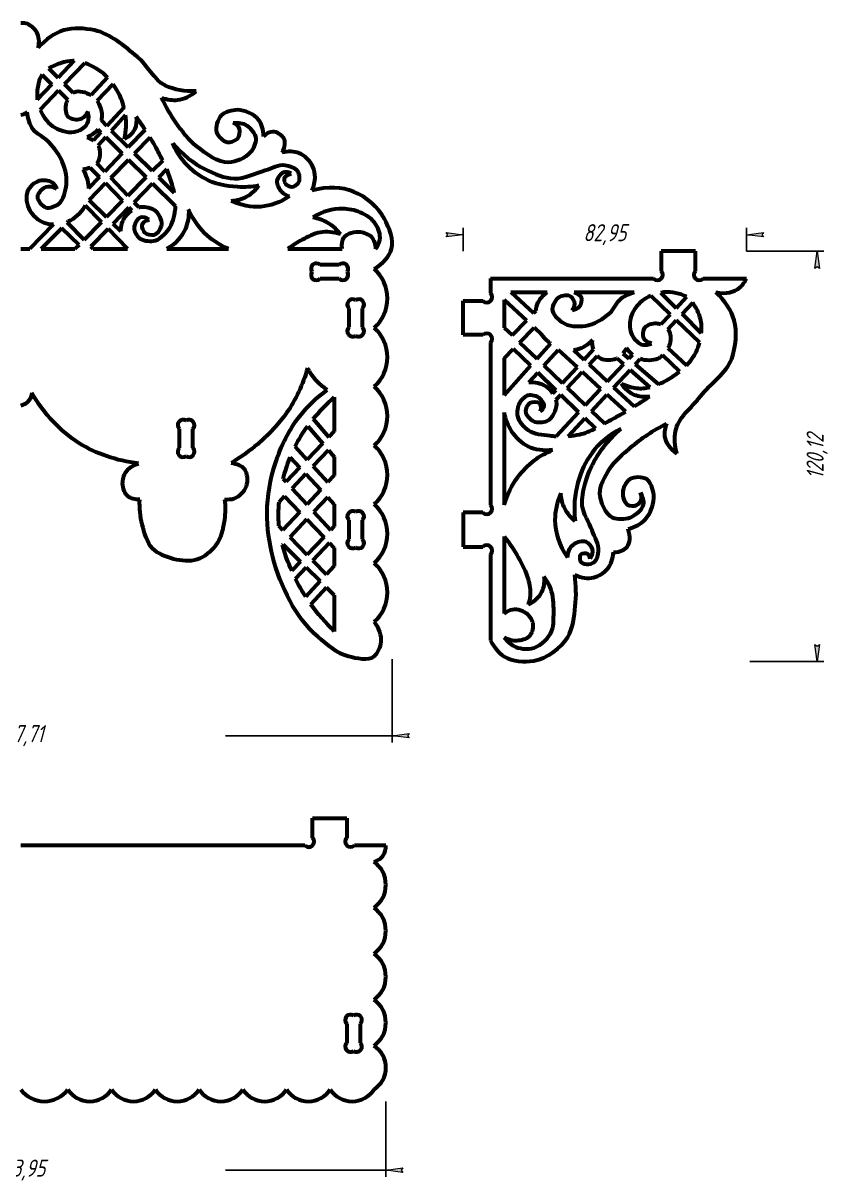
# Model space of a CAD drawing. Header units: millimetres. Extents: x -555 to -87, y -242 to 332.
# Drawn here: x -322.2 to -87.5, y -242.4 to 95.5 of the extents above; entities that cross this region are included whole.
import ezdxf

# ---------------------------------------------------------------- set-up
doc = ezdxf.new("R2010")
doc.units = ezdxf.units.MM
doc.linetypes.add('K5LT32768', pattern=[0])
doc.linetypes.add('K5LT_THIN', pattern=[0])
doc.styles.add('KDIMTEXTSTYLE', font='GOST_AU.SHX', dxfattribs={"width": 0.96, "oblique": 15, "height": 5})
doc.dimstyles.new('KDIMSTYLE (1.00)', dxfattribs={"dimtxt": 5, "dimasz": 1, "dimexe": 2, "dimexo": 0, "dimgap": 1, "dimtad": 1, "dimtxsty": 'KDIMTEXTSTYLE', "dimsah": 1, "dimcen": 0, "dimdle": 1, "dimadec": 0, "dimazin": 0, "dimtfac": 0.667, "dimtmove": 0, "dimatfit": 3, "dimfxl": 1, "dimtvp": 1, "dimtolj": 1, "dimtzin": 0, "dimarcsym": 0})

# ---------------------------------------------------------------- blocks, each defined once
blk = doc.blocks.new('KDIMARROW_01')
blk.add_hatch(color=0).paths.add_polyline_path([(0, 0), (-5, 0.66), (-4.5, 0), (-5, -0.66)])
at = {"color": 0, "linetype": 'K5LT_THIN', "lineweight": 18}
for p, q in [((-4.5, 0), (-5, 0.66)), ((-5, 0.66), (0, 0)), ((0, 0), (-5, -0.66)), ((-5, -0.66), (-4.5, 0)), ((0, 0), (-1, 0))]:
    blk.add_line(p, q, dxfattribs=at)

msp = doc.modelspace()

# ---------------------------------------------------------------- linework, layer by layer
at = {"color": 30, "linetype": 'K5LT32768', "lineweight": 60, "true_color": 0xff8000}
for p, q in [((-311.882, 79.422), (-314.619, 82.131)), ((-307.189, 84.377), (-311.882, 79.422)), ((-304.068, 83.747), (-309.999, 77.559)), ((-313.683, 77.521), (-316.555, 80.349)), ((-297.381, 79.56), (-302.221, 74.351)), ((-313.683, 77.521), (-317.991, 72.972)), ((-311.807, 75.673), (-317.171, 70.077)), ((-309.07, 72.978), (-311.807, 75.673)), ((-307.451, 75.038), (-309.999, 77.559)), ((-295.762, 77.617), (-300.451, 72.659)), ((-292.583, 70.765), (-297.607, 65.295)), ((-292.141, 68.474), (-296.225, 63.928)), ((-299.346, 63.401), (-300.26, 64.301)), ((-297.607, 65.295), (-299.211, 66.883)), ((-286.364, 64.2), (-291.325, 59.079)), ((-299.346, 63.401), (-301.498, 61.059)), ((-297.941, 62.018), (-300.148, 59.562)), ((-293.099, 57.249), (-297.941, 62.018)), ((-291.325, 59.079), (-296.225, 63.928)), ((-284.935, 61.94), (-289.498, 57.271)), ((-298.243, 51.939), (-300.584, 54.376)), ((-293.099, 57.249), (-298.243, 51.939)), ((-291.275, 55.453), (-296.491, 50.115)), ((-286.096, 50.353), (-291.275, 55.453)), ((-284.319, 52.146), (-289.498, 57.271)), ((-281.228, 55.263), (-284.319, 52.146)), ((-299.79, 50.343), (-302.484, 53.111)), ((-280.033, 52.699), (-282.425, 50.271)), ((-299.79, 50.343), (-302.975, 47.055)), ((-298.033, 48.537), (-302.824, 43.635)), ((-293.012, 43.377), (-298.033, 48.537)), ((-291.492, 44.91), (-296.491, 50.115)), ((-286.096, 50.353), (-291.492, 44.91)), ((-284.192, 48.478), (-289.624, 42.966)), ((-277.481, 41.869), (-284.192, 48.478)), ((-277.889, 45.783), (-282.425, 50.271)), ((-299.178, 37.158), (-303.985, 42.078)), ((-297.729, 38.62), (-302.824, 43.635)), ((-293.012, 43.377), (-297.729, 38.62)), ((-291.127, 41.44), (-295.788, 36.71)), ((-290.288, 40.577), (-291.127, 41.44)), ((-288.233, 41.517), (-289.624, 42.966)), ((-308.978, 37.339), (-309.274, 37.036)), ((-313.235, 36.465), (-320.154, 29.324)), ((-310.825, 35.449), (-316.811, 29.324)), ((-305.77, 30.509), (-310.825, 35.449)), ((-304.288, 32.004), (-309.274, 37.036)), ((-299.178, 37.158), (-304.288, 32.004)), ((-297.27, 35.206), (-302.351, 30.049)), ((-291.524, 29.324), (-297.27, 35.206)), ((-293.524, 34.482), (-295.788, 36.71)), ((-305.77, 30.509), (-306.945, 29.324)), ((-322.84, 29.324), (-320.154, 29.324)), ((-316.811, 29.324), (-306.945, 29.324)), ((-301.632, 29.324), (-302.351, 30.049)), ((-301.632, 29.324), (-291.524, 29.324)), ((-279.996, 29.324), (-261.947, 29.324)), ((-244.545, 29.324), (-228.675, 29.324)), ((-125.16, 28.619), (-135.16, 28.619)), ((-135.16, 28.619), (-135.16, 22.864)), ((-125.16, 22.864), (-125.16, 28.619)), ((-229.582, 24.619), (-235.091, 24.619)), ((-235.091, 20.619), (-229.582, 20.619)), ((-185.176, 20.619), (-137.405, 20.619)), ((-185.176, 20.619), (-185.176, 16.364)), ((-122.915, 20.619), (-110.224, 20.619)), ((-193.176, 4.119), (-193.176, 14.119)), ((-193.176, 14.119), (-187.421, 14.119)), ((-181.176, 14.388), (-181.176, 6.249)), ((-181.176, 14.388), (-174.678, 8.408)), ((-179.273, 16.619), (-168.639, 16.619)), ((-179.273, 16.619), (-172.648, 10.5)), ((-160.691, 16.619), (-143.148, 16.619)), ((-138.236, 15.619), (-132.518, 10.147)), ((-135.288, 16.502), (-130.786, 11.993)), ((-130.786, 11.993), (-127.731, 15.247)), ((-129.071, 10.275), (-125.962, 13.606)), ((-226.699, 11.874), (-226.699, 6.364)), ((-222.699, 6.364), (-222.699, 11.874)), ((-172.648, 10.5), (-171.963, 11.206)), ((-135.242, 7.245), (-132.518, 10.147)), ((-129.071, 10.275), (-123.436, 4.631)), ((-178.888, 4.068), (-174.678, 8.408)), ((-133.194, 5.857), (-130.76, 8.465)), ((-130.76, 8.465), (-123.939, 1.938)), ((-187.421, 4.119), (-193.176, 4.119)), ((-181.176, 6.249), (-178.888, 4.068)), ((-176.674, 1.957), (-172.412, 6.323)), ((-172.412, 6.323), (-170.209, 4.295)), ((-185.176, 1.874), (-185.176, -45.659)), ((-181.176, -2.655), (-178.511, 0.076)), ((-178.511, 0.076), (-173.442, -4.834)), ((-176.674, 1.957), (-171.65, -2.832)), ((-171.65, -2.832), (-167.63, 1.662)), ((-133.191, 0.236), (-127.815, -4.765)), ((-181.176, -2.655), (-181.176, -13.479)), ((-169.55, -4.834), (-165.337, -0.188)), ((-165.337, -0.188), (-159.831, -5.256)), ((-160.922, -0.329), (-157.878, -3.14)), ((-157.878, -3.14), (-155.046, -0.071)), ((-156.331, -4.569), (-153.897, -1.984)), ((-148.132, -2.723), (-146.194, -4.424)), ((-146.389, -1.31), (-144.66, -2.79)), ((-144.66, -2.79), (-143.592, -1.651)), ((-142.773, -4.407), (-141.372, -2.905)), ((-134.772, -1.836), (-129.778, -6.546)), ((-181.176, -13.479), (-173.442, -4.834)), ((-169.55, -4.834), (-164.172, -9.961)), ((-164.172, -9.961), (-159.831, -5.256)), ((-162.717, -11.348), (-158.303, -6.662)), ((-158.303, -6.662), (-152.933, -11.604)), ((-156.331, -4.569), (-150.974, -9.517)), ((-150.974, -9.517), (-146.194, -4.424)), ((-149.131, -11.22), (-144.323, -6.068)), ((-144.323, -6.068), (-138.542, -11.144)), ((-142.773, -4.407), (-135.941, -10.258)), ((-173.976, -9.716), (-171.37, -6.842)), ((-171.37, -6.842), (-166.049, -11.996)), ((-166.984, -13.009), (-166.049, -11.996)), ((-166.077, -14.915), (-164.626, -13.375)), ((-164.626, -13.375), (-159.372, -18.464)), ((-162.717, -11.348), (-157.427, -16.392)), ((-157.427, -16.392), (-152.933, -11.604)), ((-155.591, -18.142), (-151.081, -13.309)), ((-151.081, -13.309), (-145.637, -18.319)), ((-149.131, -11.22), (-143.106, -16.784)), ((-230.975, -14.133), (-230.975, -24.155)), ((-181.176, -18.584), (-181.176, -45.59)), ((-165.992, -25.518), (-159.372, -18.464)), ((-162.445, -25.487), (-157.544, -20.235)), ((-157.544, -20.235), (-154.445, -23.237)), ((-155.591, -18.142), (-151.773, -21.782)), ((-276.38, -23.406), (-276.38, -28.916)), ((-272.38, -28.916), (-272.38, -23.406)), ((-238.763, -22.57), (-234.34, -27.664)), ((-237.14, -20.469), (-232.557, -25.804)), ((-230.975, -24.155), (-232.557, -25.804)), ((-242.444, -28.553), (-238.906, -32.423)), ((-234.34, -27.664), (-238.906, -32.423)), ((-232.667, -29.591), (-237.165, -34.329)), ((-232.667, -29.591), (-230.975, -31.54)), ((-243.871, -31.652), (-241.05, -34.658)), ((-230.975, -31.54), (-230.975, -36.977)), ((-241.05, -34.658), (-245.113, -38.894)), ((-239.274, -36.55), (-243.322, -40.815)), ((-239.274, -36.55), (-234.922, -41.186)), ((-237.165, -34.329), (-232.884, -39.013)), ((-230.975, -36.977), (-232.884, -39.013)), ((-245.949, -37.998), (-245.113, -38.894)), ((-245.509, -43.118), (-247.128, -44.825)), ((-245.509, -43.118), (-241.059, -47.73)), ((-243.322, -40.815), (-238.96, -45.492)), ((-234.922, -41.186), (-238.96, -45.492)), ((-232.908, -43.332), (-236.952, -47.645)), ((-232.908, -43.332), (-230.975, -45.391)), ((-230.975, -45.391), (-230.975, -51.988)), ((-241.059, -47.73), (-245.998, -52.997)), ((-239.016, -49.847), (-243.942, -55.101)), ((-239.016, -49.847), (-233.953, -55.094)), ((-236.952, -47.645), (-231.952, -53.007)), ((-226.699, -50.149), (-226.699, -55.659)), ((-222.699, -55.659), (-222.699, -50.149)), ((-187.421, -47.904), (-193.176, -47.904)), ((-193.176, -47.904), (-193.176, -57.904)), ((-247.178, -51.789), (-245.998, -52.997)), ((-230.975, -51.988), (-231.952, -53.007)), ((-245.936, -57.228), (-246.151, -57.458)), ((-245.936, -57.228), (-240.851, -62.289)), ((-243.942, -55.101), (-238.904, -60.258)), ((-233.953, -55.094), (-238.904, -60.258)), ((-232.406, -56.698), (-237.3, -61.899)), ((-232.406, -56.698), (-230.975, -58.18)), ((-181.176, -54.912), (-181.176, -77.438)), ((-230.975, -58.18), (-230.975, -63.567)), ((-193.176, -57.904), (-187.421, -57.904)), ((-185.176, -60.149), (-185.176, -85.381)), ((-240.851, -62.289), (-243.437, -64.986)), ((-239.206, -63.925), (-242.346, -67.262)), ((-239.206, -63.925), (-235.094, -68.016)), ((-237.3, -61.899), (-233.26, -66.035)), ((-230.975, -63.567), (-233.26, -66.035)), ((-235.094, -68.016), (-239.317, -72.578)), ((-233.278, -69.824), (-237.842, -74.763)), ((-233.278, -69.824), (-230.975, -72.115)), ((-230.975, -72.115), (-230.975, -82.676)), ((-237.337, -143.106), (-237.337, -137.351)), ((-237.337, -137.351), (-227.337, -137.351)), ((-227.337, -137.351), (-227.337, -143.1)), ((-239.582, -145.351), (-322.84, -145.351)), ((-215.861, -145.345), (-225.091, -145.345)), ((-227.337, -197.612), (-227.337, -203.122)), ((-223.337, -203.122), (-223.337, -197.612))]:
    msp.add_line(p, q, dxfattribs=at)
for centre, radius, start, end in [((-236.214, 23.496), 1.588, 45, 213.5549), ((-228.459, 23.496), 1.588, 326.4451, 135), ((-236.214, 21.741), 1.588, 146.4451, 315), ((-228.459, 21.741), 1.588, 225, 33.5549), ((-226.764, 14.833), 11.375, 310.7866, 49.2134), ((-136.282, 21.741), 1.588, 225, 45), ((-124.037, 21.741), 1.588, 135, 315), ((-225.577, 12.996), 1.588, 56.4451, 225), ((-223.822, 12.996), 1.588, 315, 123.5549), ((-186.298, 15.241), 1.588, 225, 45), ((-225.577, 5.241), 1.588, 135, 303.5549), ((-223.822, 5.241), 1.588, 236.4451, 45), ((-226.764, -2.392), 11.375, 310.7866, 49.2134), ((-186.298, 2.996), 1.588, 315, 135), ((-226.764, -19.618), 11.375, 310.7866, 49.2134), ((-275.257, -22.284), 1.588, 56.4451, 225), ((-273.502, -22.284), 1.588, 315, 123.5549), ((-275.257, -30.039), 1.588, 135, 303.5549), ((-273.502, -30.039), 1.588, 236.4451, 45), ((-226.764, -36.843), 11.375, 310.7866, 49.2134), ((-226.764, -54.069), 11.375, 310.7866, 49.2134), ((-186.298, -46.781), 1.588, 225, 45), ((-225.577, -49.026), 1.588, 56.4451, 225), ((-223.822, -49.026), 1.588, 315, 123.5549), ((-225.577, -56.781), 1.588, 135, 303.5549), ((-223.822, -56.781), 1.588, 236.4451, 45), ((-186.298, -59.026), 1.588, 315, 135), ((-226.764, -71.294), 11.375, 310.7866, 49.2134), ((-238.459, -144.229), 1.588, 225, 45), ((-226.214, -144.222), 1.588, 135, 315), ((-224.128, -156.88), 8.267, 305.45104, 54.54896), ((-224.128, -170.349), 8.267, 305.45104, 54.54896), ((-224.128, -183.817), 8.267, 305.45104, 54.54896), ((-224.128, -197.286), 8.267, 305.45104, 54.54896), ((-226.214, -196.49), 1.588, 56.4451, 225), ((-224.459, -196.49), 1.588, 315, 123.5549), ((-226.214, -204.245), 1.588, 135, 303.5549), ((-224.459, -204.245), 1.588, 236.4451, 45), ((-223.493, -210.427), 7.639, 302.99388, 57.00612), ((-315.934, -211.754), 8.573, 216.33326, 323.66674), ((-302.621, -212.674), 7.639, 212.99388, 327.00612), ((-289.808, -212.674), 7.639, 212.99388, 327.00612), ((-276.994, -212.674), 7.639, 212.99388, 327.00612), ((-264.181, -212.674), 7.639, 212.99388, 327.00612), ((-251.367, -212.674), 7.639, 212.99388, 327.00612), ((-238.554, -212.674), 7.639, 212.99388, 327.00612), ((-225.74, -212.674), 7.639, 212.99388, 327.00612)]:
    msp.add_arc(centre, radius, start, end, dxfattribs=at)
for points, knots in [([(-317.696, 88.25), (-317.305, 90.045), (-317.453, 91.546), (-318.139, 92.754), (-318.769, 93.863), (-320.083, 95.063), (-321.388, 95.339), (-321.845, 95.435), (-322.329, 95.46), (-322.84, 95.413)], [0, 0, 0, 0, 1, 1, 1, 2, 2, 2, 3, 3, 3, 3]), ([(-271.398, 75.55), (-274.813, 75.36), (-277.841, 75.902), (-280.48, 77.174), (-283.842, 78.795), (-285.679, 83.118), (-288.677, 85.592), (-292.442, 88.699), (-296.59, 92.365), (-301.23, 93.345), (-304.063, 93.943), (-307.497, 94.191), (-310.238, 93.345), (-312.987, 92.497), (-315.473, 90.799), (-317.696, 88.25)], [0, 0, 0, 0, 1, 1, 1, 2, 2, 2, 3, 3, 3, 4, 4, 4, 5, 5, 5, 5]), ([(-307.189, 84.377), (-307.297, 84.381), (-307.405, 84.382), (-307.512, 84.381), (-309.679, 84.353), (-312.551, 83.501), (-314.619, 82.131)], [0, 0, 0, 0, 1, 1, 1, 2, 2, 2, 2]), ([(-297.381, 79.56), (-297.575, 79.756), (-297.773, 79.945), (-297.974, 80.124), (-299.595, 81.571), (-301.827, 82.968), (-304.068, 83.747)], [0, 0, 0, 0, 1, 1, 1, 2, 2, 2, 2]), ([(-316.555, 80.349), (-316.584, 80.308), (-316.612, 80.268), (-316.639, 80.227), (-317.835, 78.444), (-318.288, 75.364), (-317.991, 72.972)], [0, 0, 0, 0, 1, 1, 1, 2, 2, 2, 2]), ([(-307.451, 75.038), (-307.335, 75.123), (-307.218, 75.195), (-307.102, 75.253), (-305.911, 75.847), (-303.698, 75.234), (-302.221, 74.351)], [0, 0, 0, 0, 1, 1, 1, 2, 2, 2, 2]), ([(-292.583, 70.765), (-292.585, 70.774), (-292.588, 70.783), (-292.59, 70.792), (-293.188, 73.103), (-294.3, 75.565), (-295.762, 77.617)], [0, 0, 0, 0, 1, 1, 1, 2, 2, 2, 2]), ([(-281.514, 73.63), (-279.905, 73.018), (-278.354, 72.797), (-276.862, 72.965), (-274.943, 73.182), (-273.122, 74.043), (-271.398, 75.55)], [0, 0, 0, 0, 1, 1, 1, 2, 2, 2, 2]), ([(-303.153, 69.561), (-303.747, 68.369), (-304.482, 67.617), (-305.358, 67.305), (-306.342, 66.955), (-308.14, 67.247), (-308.845, 67.92), (-309.573, 68.616), (-309.733, 70.393), (-309.563, 71.51), (-309.493, 71.969), (-309.316, 72.48), (-309.07, 72.978)], [0, 0, 0, 0, 1, 1, 1, 2, 2, 2, 3, 3, 3, 4, 4, 4, 4]), ([(-300.451, 72.659), (-299.722, 71.575), (-299.209, 70.183), (-299.102, 68.997), (-299.044, 68.345), (-299.079, 67.606), (-299.211, 66.883)], [0, 0, 0, 0, 1, 1, 1, 2, 2, 2, 2]), ([(-260.617, 66.246), (-259.028, 66.402), (-257.699, 66.156), (-256.63, 65.507), (-255.399, 64.761), (-254.112, 63.034), (-253.972, 61.668), (-253.838, 60.368), (-254.741, 58.613), (-255.596, 57.533), (-256.939, 55.838), (-259.845, 54.81), (-261.946, 54.653), (-265.082, 54.418), (-268.582, 57.195), (-271.25, 59.305), (-273.64, 61.194), (-275.607, 63.79), (-277.379, 66.32), (-278.977, 68.601), (-280.356, 71.037), (-281.514, 73.63)], [0, 0, 0, 0, 1, 1, 1, 2, 2, 2, 3, 3, 3, 4, 4, 4, 5, 5, 5, 6, 6, 6, 7, 7, 7, 7]), ([(-320.998, 69.407), (-321.296, 69.091), (-321.631, 68.858), (-322.003, 68.709), (-322.264, 68.605), (-322.543, 68.542), (-322.84, 68.52)], [0, 0, 0, 0, 1, 1, 1, 2, 2, 2, 2]), ([(-312.332, 46.948), (-313.558, 47.545), (-314.618, 47.699), (-315.511, 47.409), (-316.563, 47.067), (-317.941, 45.504), (-317.973, 44.538), (-318.005, 43.522), (-316.517, 41.784), (-315.46, 41.461), (-314.423, 41.144), (-312.665, 41.849), (-311.717, 42.538), (-310.225, 43.62), (-309.688, 46.289), (-309.46, 48.23), (-309.174, 50.674), (-310.013, 53.504), (-311.101, 55.767), (-312.036, 57.711), (-313.55, 59.501), (-315.101, 61.049), (-316.331, 62.277), (-318.223, 62.962), (-319.203, 64.331), (-320.208, 65.734), (-320.806, 67.426), (-320.998, 69.407)], [0, 0, 0, 0, 1, 1, 1, 2, 2, 2, 3, 3, 3, 4, 4, 4, 5, 5, 5, 6, 6, 6, 7, 7, 7, 8, 8, 8, 9, 9, 9, 9]), ([(-317.171, 70.077), (-316.24, 67.941), (-314.638, 65.829), (-312.845, 64.844), (-311.095, 63.881), (-308.345, 63.104), (-306.435, 63.767), (-305.373, 64.135), (-304.015, 64.881), (-303.461, 65.818), (-302.885, 66.792), (-302.783, 68.04), (-303.153, 69.561)], [0, 0, 0, 0, 1, 1, 1, 2, 2, 2, 3, 3, 3, 4, 4, 4, 4]), ([(-289.01, 67.982), (-288.843, 66.67), (-288.985, 65.508), (-289.436, 64.496), (-289.977, 63.284), (-290.962, 62.287), (-292.392, 61.505)], [0, 0, 0, 0, 1, 1, 1, 2, 2, 2, 2]), ([(-251.683, 62.258), (-251.728, 64.271), (-252.22, 65.896), (-253.159, 67.132), (-254.421, 68.792), (-257.244, 70.034), (-259.362, 70.012), (-260.91, 69.995), (-263.066, 69.454), (-264.088, 68.387), (-265.125, 67.304), (-265.953, 64.88), (-265.491, 63.514), (-265.105, 62.374), (-263.601, 60.802), (-262.39, 60.634), (-261.48, 60.508), (-259.972, 60.905), (-259.362, 61.594), (-258.795, 62.235), (-258.417, 63.668), (-258.698, 64.474), (-258.945, 65.185), (-259.585, 65.776), (-260.617, 66.246)], [0, 0, 0, 0, 1, 1, 1, 2, 2, 2, 3, 3, 3, 4, 4, 4, 5, 5, 5, 6, 6, 6, 7, 7, 7, 8, 8, 8, 8]), ([(-281.228, 55.263), (-281.878, 56.547), (-282.579, 57.809), (-283.267, 59.059), (-283.802, 60.031), (-284.358, 60.991), (-284.935, 61.94)], [0, 0, 0, 0, 1, 1, 1, 2, 2, 2, 2]), ([(-246.219, 57.533), (-245.351, 59.298), (-245.203, 60.701), (-245.775, 61.741), (-246.286, 62.669), (-247.925, 63.704), (-249.024, 63.661), (-249.9, 63.627), (-250.786, 63.159), (-251.683, 62.258)], [0, 0, 0, 0, 1, 1, 1, 2, 2, 2, 3, 3, 3, 3]), ([(-300.148, 59.562), (-300.084, 59.445), (-300.026, 59.325), (-299.974, 59.203), (-299.478, 58.032), (-299.567, 56.02), (-300.179, 54.947), (-300.295, 54.744), (-300.429, 54.554), (-300.584, 54.376)], [0, 0, 0, 0, 1, 1, 1, 2, 2, 2, 3, 3, 3, 3]), ([(-278.253, 60.289), (-275.517, 56.982), (-272.372, 54.435), (-268.818, 52.649), (-266.187, 51.326), (-263.128, 50.018), (-260.254, 49.931), (-257.25, 49.84), (-254.204, 51.538), (-251.178, 52.341), (-249.247, 52.854), (-247.238, 54.189), (-245.384, 53.879), (-244.135, 53.671), (-242.341, 53.124), (-241.743, 52.136), (-241.218, 51.269), (-240.994, 49.441), (-241.589, 48.598), (-241.957, 48.076), (-242.806, 47.428), (-243.435, 47.418), (-244.022, 47.41), (-244.893, 47.876), (-245.23, 48.393), (-245.497, 48.802), (-245.654, 49.54), (-245.538, 49.982), (-245.366, 50.635), (-244.716, 51.096), (-243.589, 51.367)], [0, 0, 0, 0, 1, 1, 1, 2, 2, 2, 3, 3, 3, 4, 4, 4, 5, 5, 5, 6, 6, 6, 7, 7, 7, 8, 8, 8, 9, 9, 9, 10, 10, 10, 10]), ([(-253.09, 47.869), (-255.207, 47.476), (-257.301, 47.339), (-259.37, 47.459), (-262.622, 47.646), (-266.117, 48.394), (-268.949, 49.916), (-271.359, 51.211), (-273.691, 53.151), (-275.395, 55.328), (-276.553, 56.809), (-277.506, 58.463), (-278.253, 60.289)], [0, 0, 0, 0, 1, 1, 1, 2, 2, 2, 3, 3, 3, 4, 4, 4, 4]), ([(-237.432, 46.457), (-236.405, 49.157), (-236.331, 51.471), (-237.21, 53.398), (-237.937, 54.991), (-239.677, 56.743), (-241.345, 57.385), (-242.761, 57.929), (-244.385, 57.979), (-246.219, 57.533)], [0, 0, 0, 0, 1, 1, 1, 2, 2, 2, 3, 3, 3, 3]), ([(-304.64, 52.588), (-303.673, 50.936), (-303.126, 49.26), (-302.999, 47.563), (-302.987, 47.396), (-302.979, 47.227), (-302.975, 47.055)], [0, 0, 0, 0, 1, 1, 1, 2, 2, 2, 2]), ([(-277.889, 45.783), (-278.231, 47.388), (-278.736, 48.984), (-279.216, 50.496), (-279.452, 51.239), (-279.728, 51.973), (-280.033, 52.699)], [0, 0, 0, 0, 1, 1, 1, 2, 2, 2, 2]), ([(-243.589, 51.367), (-244.339, 51.764), (-244.998, 51.889), (-245.589, 51.777), (-246.474, 51.608), (-247.505, 50.437), (-247.73, 49.589), (-247.971, 48.679), (-247.394, 47.262), (-246.765, 46.449), (-246.161, 45.667), (-245.296, 45.095), (-244.102, 44.752)], [0, 0, 0, 0, 1, 1, 1, 2, 2, 2, 3, 3, 3, 4, 4, 4, 4]), ([(-313.235, 36.465), (-314.258, 36.459), (-315.249, 36.606), (-316.075, 36.948), (-317.6, 37.58), (-319.276, 39.026), (-320.075, 40.487), (-320.941, 42.07), (-321.479, 44.661), (-320.793, 46.23), (-320.237, 47.499), (-318.686, 49.016), (-317.306, 49.358), (-316.24, 49.622), (-314.613, 49.55), (-313.716, 48.896), (-313.124, 48.465), (-312.663, 47.815), (-312.332, 46.948)], [0, 0, 0, 0, 1, 1, 1, 2, 2, 2, 3, 3, 3, 4, 4, 4, 5, 5, 5, 6, 6, 6, 6]), ([(-261.176, 43.418), (-259.496, 43.516), (-257.988, 43.928), (-256.651, 44.654), (-255.284, 45.397), (-254.097, 46.469), (-253.09, 47.869)], [0, 0, 0, 0, 1, 1, 1, 2, 2, 2, 2]), ([(-219.333, 23.446), (-216.537, 25.136), (-214.816, 27.096), (-214.172, 29.324), (-213.428, 31.895), (-214.88, 35.584), (-216.239, 38.113), (-218.051, 41.482), (-221.745, 44.689), (-225.248, 46.087), (-228.796, 47.504), (-232.857, 47.627), (-237.432, 46.457)], [0, 0, 0, 0, 1, 1, 1, 2, 2, 2, 3, 3, 3, 4, 4, 4, 4]), ([(-244.102, 44.752), (-246.847, 42.92), (-249.653, 41.899), (-252.521, 41.687), (-255.347, 41.478), (-258.232, 42.055), (-261.176, 43.418)], [0, 0, 0, 0, 1, 1, 1, 2, 2, 2, 2]), ([(-303.985, 42.078), (-304.078, 41.883), (-304.176, 41.694), (-304.281, 41.512), (-305.275, 39.793), (-307.16, 38.139), (-308.978, 37.339)], [0, 0, 0, 0, 1, 1, 1, 2, 2, 2, 2]), ([(-293.524, 34.482), (-293.529, 35.942), (-293.025, 37.648), (-292.241, 38.753), (-291.775, 39.41), (-291.074, 40.06), (-290.288, 40.577)], [0, 0, 0, 0, 1, 1, 1, 2, 2, 2, 2]), ([(-285.216, 37.984), (-286.24, 38.57), (-287.095, 38.758), (-287.78, 38.548), (-288.704, 38.265), (-289.603, 36.558), (-289.626, 35.523), (-289.647, 34.571), (-288.919, 33.255), (-288.19, 32.6), (-287.226, 31.734), (-285.277, 31.479), (-283.985, 31.677), (-282.293, 31.936), (-280.536, 33.615), (-279.473, 35.061), (-278.342, 36.599), (-277.843, 38.827), (-277.575, 40.753), (-277.524, 41.121), (-277.494, 41.494), (-277.481, 41.869)], [0, 0, 0, 0, 1, 1, 1, 2, 2, 2, 3, 3, 3, 4, 4, 4, 5, 5, 5, 6, 6, 6, 7, 7, 7, 7]), ([(-288.233, 41.517), (-288.027, 41.569), (-287.824, 41.605), (-287.626, 41.625), (-286.283, 41.756), (-284.372, 41.321), (-283.37, 40.445), (-282.391, 39.59), (-281.46, 37.739), (-281.626, 36.497), (-281.774, 35.396), (-282.802, 33.615), (-283.831, 33.369), (-284.557, 33.195), (-285.873, 33.482), (-286.447, 34.035), (-286.947, 34.518), (-287.4, 35.611), (-287.267, 36.24), (-287.115, 36.96), (-286.431, 37.541), (-285.216, 37.984)], [0, 0, 0, 0, 1, 1, 1, 2, 2, 2, 3, 3, 3, 4, 4, 4, 5, 5, 5, 6, 6, 6, 7, 7, 7, 7]), ([(-273.638, 40.855), (-273.55, 38.754), (-273.875, 36.857), (-274.612, 35.163), (-275.626, 32.832), (-277.421, 30.886), (-279.996, 29.324)], [0, 0, 0, 0, 1, 1, 1, 2, 2, 2, 2]), ([(-261.947, 29.324), (-264.673, 30.488), (-267.014, 32.042), (-268.972, 33.983), (-270.9, 35.897), (-272.456, 38.187), (-273.638, 40.855)], [0, 0, 0, 0, 1, 1, 1, 2, 2, 2, 2]), ([(-218.897, 29.324), (-218.216, 30.18), (-217.792, 31.063), (-217.624, 31.971), (-217.357, 33.413), (-218.002, 35.237), (-218.763, 36.493), (-219.713, 38.06), (-221.661, 39.261), (-223.393, 40.019), (-224.959, 40.704), (-226.846, 41.008), (-228.556, 41.051), (-231.499, 41.125), (-234.407, 40.306), (-237.28, 38.594)], [0, 0, 0, 0, 1, 1, 1, 2, 2, 2, 3, 3, 3, 4, 4, 4, 5, 5, 5, 5]), ([(-237.28, 38.594), (-235.699, 38.326), (-234.263, 37.816), (-232.972, 37.063), (-231.534, 36.224), (-230.275, 35.085), (-229.197, 33.644)], [0, 0, 0, 0, 1, 1, 1, 2, 2, 2, 2]), ([(-229.197, 33.644), (-231.24, 34.28), (-233.21, 34.446), (-235.108, 34.143), (-236.932, 33.852), (-238.704, 32.853), (-240.378, 31.971), (-241.829, 31.207), (-243.217, 30.325), (-244.545, 29.324)], [0, 0, 0, 0, 1, 1, 1, 2, 2, 2, 3, 3, 3, 3]), ([(-228.675, 29.324), (-228.837, 30.736), (-228.662, 31.851), (-228.127, 32.667), (-227.316, 33.906), (-224.837, 34.541), (-223.266, 34.329), (-222.154, 34.179), (-220.733, 33.573), (-220.004, 32.729), (-219.286, 31.896), (-218.917, 30.761), (-218.897, 29.324)], [0, 0, 0, 0, 1, 1, 1, 2, 2, 2, 3, 3, 3, 4, 4, 4, 4]), ([(-119.21, 16.619), (-116.163, 16.087), (-113.779, 16.585), (-112.059, 18.112), (-111.327, 18.761), (-110.715, 19.597), (-110.224, 20.619)], [0, 0, 0, 0, 1, 1, 1, 2, 2, 2, 2]), ([(-171.963, 11.206), (-171.842, 12.016), (-171.621, 12.816), (-171.289, 13.503), (-170.716, 14.687), (-169.833, 15.726), (-168.639, 16.619)], [0, 0, 0, 0, 1, 1, 1, 2, 2, 2, 2]), ([(-161.289, 11.28), (-160.77, 11.932), (-160.514, 12.573), (-160.52, 13.203), (-160.527, 13.93), (-161.054, 14.928), (-161.588, 15.34), (-162.373, 15.944), (-164.198, 15.705), (-165.092, 15.212), (-166.132, 14.638), (-167.117, 12.803), (-167.101, 11.665), (-167.082, 10.336), (-165.442, 8.713), (-164.238, 7.862), (-162.487, 6.625), (-159.57, 6.489), (-157.401, 6.794), (-154.872, 7.149), (-152.222, 8.793), (-150.265, 10.554), (-148.929, 11.756), (-148.284, 13.807), (-146.846, 14.87), (-145.778, 15.66), (-144.545, 16.243), (-143.148, 16.619)], [0, 0, 0, 0, 1, 1, 1, 2, 2, 2, 3, 3, 3, 4, 4, 4, 5, 5, 5, 6, 6, 6, 7, 7, 7, 8, 8, 8, 9, 9, 9, 9]), ([(-160.691, 16.619), (-159.608, 16.292), (-158.924, 15.809), (-158.64, 15.169), (-158.313, 14.435), (-158.676, 13.014), (-159.238, 12.349), (-159.689, 11.816), (-160.372, 11.459), (-161.289, 11.28)], [0, 0, 0, 0, 1, 1, 1, 2, 2, 2, 3, 3, 3, 3]), ([(-138.236, 15.619), (-139.161, 15.217), (-140.025, 14.709), (-140.735, 14.119), (-142.262, 12.852), (-143.797, 10.852), (-144.197, 8.93), (-144.506, 7.442), (-144.475, 5.434), (-143.769, 4.119), (-143.126, 2.919), (-141.765, 1.436), (-140.436, 1.239), (-139.693, 1.128), (-138.881, 1.256), (-138.001, 1.623)], [0, 0, 0, 0, 1, 1, 1, 2, 2, 2, 3, 3, 3, 4, 4, 4, 5, 5, 5, 5]), ([(-127.731, 15.247), (-129.533, 16.363), (-132.238, 16.792), (-134.368, 16.619), (-134.669, 16.594), (-134.977, 16.555), (-135.288, 16.502)], [0, 0, 0, 0, 1, 1, 1, 2, 2, 2, 2]), ([(-130.614, -30.582), (-131.214, -28.279), (-131.341, -26.112), (-130.995, -24.082), (-130.324, -20.142), (-126.205, -17.143), (-123.641, -13.804), (-120.743, -10.03), (-116.023, -7.087), (-114.514, -2.816), (-113.323, 0.555), (-112.807, 5.015), (-113.805, 8.437), (-114.673, 11.413), (-116.475, 14.14), (-119.21, 16.619)], [0, 0, 0, 0, 1, 1, 1, 2, 2, 2, 3, 3, 3, 4, 4, 4, 5, 5, 5, 5]), ([(-123.436, 4.631), (-123.282, 6.114), (-123.34, 7.59), (-123.685, 8.888), (-124.099, 10.441), (-124.896, 12.237), (-125.962, 13.606)], [0, 0, 0, 0, 1, 1, 1, 2, 2, 2, 2]), ([(-138.001, 1.623), (-139.113, 1.943), (-139.854, 2.441), (-140.223, 3.119), (-140.659, 3.921), (-140.476, 5.544), (-139.966, 6.281), (-139.393, 7.11), (-137.711, 7.596), (-136.633, 7.563), (-136.205, 7.55), (-135.721, 7.434), (-135.242, 7.245)], [0, 0, 0, 0, 1, 1, 1, 2, 2, 2, 3, 3, 3, 4, 4, 4, 4]), ([(-167.63, 1.662), (-167.917, 1.855), (-168.183, 2.056), (-168.426, 2.264), (-169.056, 2.805), (-169.67, 3.507), (-170.209, 4.295)], [0, 0, 0, 0, 1, 1, 1, 2, 2, 2, 2]), ([(-133.194, 5.857), (-133.087, 5.73), (-132.993, 5.601), (-132.915, 5.469), (-132.382, 4.56), (-132.376, 3.016), (-132.574, 1.922), (-132.672, 1.375), (-132.89, 0.797), (-133.191, 0.236)], [0, 0, 0, 0, 1, 1, 1, 2, 2, 2, 3, 3, 3, 3]), ([(-155.35, 2.606), (-156.715, 1.205), (-158.153, 0.293), (-159.666, -0.129), (-160.06, -0.239), (-160.482, -0.304), (-160.922, -0.329)], [0, 0, 0, 0, 1, 1, 1, 2, 2, 2, 2]), ([(-127.815, -4.765), (-126.597, -3.519), (-125.552, -2.132), (-124.882, -0.684), (-124.512, 0.116), (-124.19, 1.006), (-123.939, 1.938)], [0, 0, 0, 0, 1, 1, 1, 2, 2, 2, 2]), ([(-148.132, -2.723), (-148.201, -2.757), (-148.271, -2.79), (-148.342, -2.821), (-149.624, -3.386), (-151.723, -3.509), (-152.914, -2.821), (-153.258, -2.622), (-153.593, -2.329), (-153.897, -1.984)], [0, 0, 0, 0, 1, 1, 1, 2, 2, 2, 3, 3, 3, 3]), ([(-134.772, -1.836), (-135.217, -2.256), (-135.692, -2.599), (-136.163, -2.821), (-137.557, -3.478), (-139.769, -3.439), (-141.372, -2.905)], [0, 0, 0, 0, 1, 1, 1, 2, 2, 2, 2]), ([(-238.798, -5.589), (-240.182, -10.39), (-242.225, -14.746), (-244.927, -18.659), (-247.265, -22.043), (-250.272, -25.122), (-253.419, -27.815), (-255.819, -29.87), (-258.404, -31.716), (-261.172, -33.353)], [0, 0, 0, 0, 1, 1, 1, 2, 2, 2, 3, 3, 3, 3]), ([(-233.038, -11.964), (-234.313, -11.098), (-235.445, -10.105), (-236.436, -8.985), (-237.342, -7.96), (-238.13, -6.828), (-238.798, -5.589)], [0, 0, 0, 0, 1, 1, 1, 2, 2, 2, 2]), ([(-135.941, -10.258), (-134.444, -9.621), (-133.015, -8.811), (-131.762, -7.991), (-131.1, -7.559), (-130.431, -7.074), (-129.778, -6.546)], [0, 0, 0, 0, 1, 1, 1, 2, 2, 2, 2]), ([(-173.976, -9.716), (-172.322, -9.615), (-170.279, -9.975), (-169.015, -10.827), (-168.292, -11.314), (-167.56, -12.113), (-166.984, -13.009)], [0, 0, 0, 0, 1, 1, 1, 2, 2, 2, 2]), ([(-138.544, -13.855), (-140.223, -14.136), (-141.722, -14.005), (-143.043, -13.461), (-144.521, -12.853), (-145.774, -11.727), (-146.803, -10.085)], [0, 0, 0, 0, 1, 1, 1, 2, 2, 2, 2]), ([(-146.803, -10.085), (-145.305, -10.821), (-143.809, -11.277), (-142.316, -11.453), (-141.095, -11.597), (-139.817, -11.462), (-138.542, -11.144)], [0, 0, 0, 0, 1, 1, 1, 2, 2, 2, 2]), ([(-319.586, -12.819), (-319.687, -13.729), (-319.973, -14.488), (-320.445, -15.094), (-320.993, -15.797), (-321.792, -16.296), (-322.84, -16.589)], [0, 0, 0, 0, 1, 1, 1, 2, 2, 2, 2]), ([(-288.315, -33.505), (-294.904, -32.696), (-300.725, -30.699), (-305.778, -27.513), (-311.297, -24.033), (-315.899, -19.135), (-319.586, -12.819)], [0, 0, 0, 0, 1, 1, 1, 2, 2, 2, 2]), ([(-219.333, -79.907), (-217.817, -81.886), (-217.154, -83.822), (-217.344, -85.715), (-217.492, -87.187), (-218.308, -89.172), (-219.333, -90.053), (-220.935, -91.43), (-224.465, -90.607), (-226.786, -90.053), (-230.094, -89.264), (-233.089, -86.555), (-235.718, -84.311), (-242.386, -78.62), (-246.774, -69.421), (-248.987, -60.871), (-250.058, -56.735), (-250.688, -52.244), (-250.647, -47.946), (-250.6, -43.084), (-249.739, -38.013), (-248.222, -33.401), (-246.626, -28.545), (-244.255, -23.614), (-241.077, -19.618), (-238.805, -16.761), (-236.125, -14.21), (-233.038, -11.964)], [0, 0, 0, 0, 1, 1, 1, 2, 2, 2, 3, 3, 3, 4, 4, 4, 5, 5, 5, 6, 6, 6, 7, 7, 7, 8, 8, 8, 9, 9, 9, 9]), ([(-170.615, -18.211), (-169.995, -17.811), (-169.619, -17.379), (-169.489, -16.917), (-169.283, -16.187), (-170.095, -15.053), (-170.699, -14.496), (-171.512, -13.748), (-173.19, -13.324), (-174.225, -13.605), (-175.158, -13.859), (-176.159, -14.891), (-176.682, -15.778), (-177.308, -16.839), (-177.518, -18.477), (-177.287, -19.659), (-176.983, -21.218), (-175.447, -22.805), (-174.118, -23.754), (-172.44, -24.952), (-169.92, -25.09), (-167.779, -25.357), (-167.191, -25.43), (-166.594, -25.484), (-165.992, -25.518)], [0, 0, 0, 0, 1, 1, 1, 2, 2, 2, 3, 3, 3, 4, 4, 4, 5, 5, 5, 6, 6, 6, 7, 7, 7, 8, 8, 8, 8]), ([(-166.077, -14.915), (-165.943, -15.356), (-165.87, -15.786), (-165.876, -16.181), (-165.904, -17.833), (-167.184, -20.47), (-168.705, -21.155), (-169.72, -21.612), (-171.492, -21.717), (-172.522, -21.226), (-173.535, -20.745), (-174.835, -19.354), (-174.859, -18.292), (-174.877, -17.492), (-174.307, -16.149), (-173.63, -15.75), (-172.965, -15.359), (-171.337, -15.357), (-170.861, -15.873), (-170.457, -16.311), (-170.375, -17.09), (-170.615, -18.211)], [0, 0, 0, 0, 1, 1, 1, 2, 2, 2, 3, 3, 3, 4, 4, 4, 5, 5, 5, 6, 6, 6, 7, 7, 7, 7]), ([(-143.106, -16.784), (-142.986, -16.71), (-142.866, -16.635), (-142.746, -16.561), (-141.33, -15.683), (-139.93, -14.781), (-138.544, -13.855)], [0, 0, 0, 0, 1, 1, 1, 2, 2, 2, 2]), ([(-167.022, -29.552), (-169.714, -29.893), (-172.088, -29.559), (-174.142, -28.553), (-176.033, -27.626), (-177.81, -25.851), (-179.003, -24.061), (-180.066, -22.467), (-180.79, -20.642), (-181.176, -18.584)], [0, 0, 0, 0, 1, 1, 1, 2, 2, 2, 3, 3, 3, 3]), ([(-151.773, -21.782), (-150.909, -21.292), (-150.051, -20.798), (-149.191, -20.336), (-147.993, -19.691), (-146.809, -19.014), (-145.637, -18.319)], [0, 0, 0, 0, 1, 1, 1, 2, 2, 2, 2]), ([(-162.445, -25.487), (-161.303, -25.401), (-160.174, -25.24), (-159.091, -25), (-157.49, -24.647), (-155.951, -24), (-154.445, -23.237)], [0, 0, 0, 0, 1, 1, 1, 2, 2, 2, 2]), ([(-147.039, -23.339), (-150.504, -25.166), (-153.31, -27.504), (-155.457, -30.354), (-157.346, -32.862), (-158.741, -36.024), (-159.592, -39.067), (-160.591, -42.641), (-160.861, -46.407), (-160.404, -50.365)], [0, 0, 0, 0, 1, 1, 1, 2, 2, 2, 3, 3, 3, 3]), ([(-155.963, -61.41), (-156.081, -60.775), (-156.309, -60.333), (-156.647, -60.085), (-157.132, -59.729), (-158.419, -59.812), (-158.784, -60.214), (-159.099, -60.56), (-159.179, -61.59), (-158.955, -62.051), (-158.701, -62.572), (-157.754, -62.943), (-157.117, -63.034), (-156.341, -63.144), (-155.265, -62.789), (-154.682, -62.307), (-153.904, -61.665), (-153.692, -60.175), (-153.57, -59.103), (-153.347, -57.137), (-154.732, -55.12), (-155.408, -53.163), (-156.272, -50.662), (-158.072, -48.323), (-158.314, -45.77), (-158.511, -43.692), (-157.998, -41.428), (-157.459, -39.36), (-156.813, -36.882), (-155.701, -34.457), (-154.425, -32.224), (-153.475, -30.562), (-152.359, -28.956), (-151.135, -27.481), (-149.899, -25.993), (-148.534, -24.612), (-147.039, -23.339)], [0, 0, 0, 0, 1, 1, 1, 2, 2, 2, 3, 3, 3, 4, 4, 4, 5, 5, 5, 6, 6, 6, 7, 7, 7, 8, 8, 8, 9, 9, 9, 10, 10, 10, 11, 11, 11, 12, 12, 12, 12]), ([(-141.293, -41.984), (-140.548, -43.296), (-140.263, -44.478), (-140.438, -45.531), (-140.699, -47.101), (-142.729, -48.747), (-144.284, -49.377), (-145.75, -49.971), (-148.06, -50.002), (-149.412, -49.42), (-151.523, -48.51), (-153.019, -44.752), (-153.13, -42.326), (-153.236, -39.99), (-151.651, -37.28), (-150.309, -35.147), (-148.78, -32.715), (-146.363, -30.772), (-144.156, -28.866), (-140.964, -26.109), (-137.446, -23.744), (-133.601, -21.772)], [0, 0, 0, 0, 1, 1, 1, 2, 2, 2, 3, 3, 3, 4, 4, 4, 5, 5, 5, 6, 6, 6, 7, 7, 7, 7]), ([(-133.601, -21.772), (-134.142, -23.106), (-134.334, -24.357), (-134.175, -25.526), (-133.917, -27.43), (-132.73, -29.115), (-130.614, -30.582)], [0, 0, 0, 0, 1, 1, 1, 2, 2, 2, 2]), ([(-181.176, -45.59), (-180.292, -42.592), (-178.971, -39.904), (-177.211, -37.527), (-175.849, -35.687), (-174.171, -33.947), (-172.338, -32.565), (-170.727, -31.351), (-168.955, -30.346), (-167.022, -29.552)], [0, 0, 0, 0, 1, 1, 1, 2, 2, 2, 3, 3, 3, 3]), ([(-287.976, -44.06), (-289.4, -44.124), (-290.521, -43.836), (-291.34, -43.196), (-292.326, -42.425), (-292.946, -40.663), (-292.981, -39.35), (-293.009, -38.26), (-292.608, -36.927), (-292.007, -36.017), (-291.233, -34.847), (-290.003, -34.009), (-288.315, -33.505)], [0, 0, 0, 0, 1, 1, 1, 2, 2, 2, 3, 3, 3, 4, 4, 4, 4]), ([(-261.172, -33.353), (-259.433, -33.567), (-258.178, -34.133), (-257.406, -35.051), (-256.421, -36.224), (-256.274, -38.805), (-256.815, -40.294), (-257.33, -41.709), (-258.866, -43.333), (-260.36, -43.838), (-261.177, -44.114), (-262.088, -44.188), (-263.092, -44.06)], [0, 0, 0, 0, 1, 1, 1, 2, 2, 2, 3, 3, 3, 4, 4, 4, 4]), ([(-245.949, -37.998), (-245.429, -35.915), (-244.775, -33.892), (-244.012, -31.997), (-243.965, -31.882), (-243.918, -31.767), (-243.871, -31.652)], [0, 0, 0, 0, 1, 1, 1, 2, 2, 2, 2]), ([(-144.865, -52.657), (-142.763, -52.107), (-141.102, -51.184), (-139.883, -49.89), (-138.247, -48.152), (-137.057, -45.024), (-137.362, -42.668), (-137.56, -41.13), (-138.248, -38.872), (-139.421, -38.12), (-140.606, -37.36), (-143.271, -37.368), (-144.467, -38.182), (-145.484, -38.874), (-146.424, -40.682), (-146.463, -41.984), (-146.498, -43.153), (-146, -45.054), (-145.053, -45.574), (-144.382, -45.943), (-143.05, -46.048), (-142.318, -45.659), (-141.801, -45.384), (-141.231, -44.764), (-141.036, -44.206), (-140.812, -43.563), (-140.897, -42.822), (-141.293, -41.984)], [0, 0, 0, 0, 1, 1, 1, 2, 2, 2, 3, 3, 3, 4, 4, 4, 5, 5, 5, 6, 6, 6, 7, 7, 7, 8, 8, 8, 9, 9, 9, 9]), ([(-164.613, -42.242), (-165.754, -44.878), (-166.32, -47.483), (-166.311, -50.057), (-166.298, -53.772), (-165.088, -57.423), (-162.681, -61.01)], [0, 0, 0, 0, 1, 1, 1, 2, 2, 2, 2]), ([(-160.404, -50.365), (-161.918, -49.13), (-163.025, -47.702), (-163.727, -46.082), (-164.237, -44.904), (-164.532, -43.624), (-164.613, -42.242)], [0, 0, 0, 0, 1, 1, 1, 2, 2, 2, 2]), ([(-263.092, -44.06), (-262.858, -46.073), (-262.883, -48.042), (-263.166, -49.967), (-263.55, -52.584), (-264.195, -55.539), (-265.75, -57.572), (-267.057, -59.281), (-269.121, -60.971), (-271.14, -61.634), (-273.218, -62.315), (-275.893, -62.036), (-278.081, -61.486), (-280.247, -60.942), (-282.705, -59.924), (-284.21, -58.385), (-285.885, -56.672), (-286.612, -53.808), (-287.238, -51.37), (-287.839, -49.025), (-288.085, -46.589), (-287.976, -44.06)], [0, 0, 0, 0, 1, 1, 1, 2, 2, 2, 3, 3, 3, 4, 4, 4, 5, 5, 5, 6, 6, 6, 7, 7, 7, 7]), ([(-247.178, -51.789), (-247.186, -51.699), (-247.194, -51.609), (-247.202, -51.519), (-247.38, -49.359), (-247.346, -47.1), (-247.128, -44.825)], [0, 0, 0, 0, 1, 1, 1, 2, 2, 2, 2]), ([(-149.124, -59.519), (-147.254, -59.376), (-145.937, -58.837), (-145.173, -57.904), (-144.232, -56.754), (-144.13, -55.005), (-144.865, -52.657)], [0, 0, 0, 0, 1, 1, 1, 2, 2, 2, 2]), ([(-181.176, -54.912), (-179.63, -56.849), (-178.262, -58.886), (-177.074, -61.023), (-175.943, -63.055), (-174.734, -65.154), (-174.168, -67.39), (-173.771, -68.958), (-173.409, -70.655), (-173.57, -72.261), (-173.659, -73.15), (-173.858, -74.033), (-174.168, -74.911)], [0, 0, 0, 0, 1, 1, 1, 2, 2, 2, 3, 3, 3, 4, 4, 4, 4]), ([(-162.681, -61.01), (-162.45, -59.148), (-161.792, -57.843), (-160.707, -57.094), (-159.831, -56.49), (-158.177, -55.976), (-157.245, -56.368), (-156.486, -56.687), (-155.621, -57.748), (-155.408, -58.59), (-155.196, -59.429), (-155.381, -60.369), (-155.963, -61.41)], [0, 0, 0, 0, 1, 1, 1, 2, 2, 2, 3, 3, 3, 4, 4, 4, 4]), ([(-160.536, -66.128), (-158.539, -67.055), (-156.685, -67.31), (-154.974, -66.894), (-153.516, -66.539), (-151.879, -65.524), (-150.91, -64.368), (-149.864, -63.118), (-149.365, -61.384), (-149.124, -59.519)], [0, 0, 0, 0, 1, 1, 1, 2, 2, 2, 3, 3, 3, 3]), ([(-239.317, -72.578), (-239.481, -72.322), (-239.642, -72.065), (-239.801, -71.807), (-240.694, -70.356), (-241.551, -68.834), (-242.346, -67.262)], [0, 0, 0, 0, 1, 1, 1, 2, 2, 2, 2]), ([(-185.176, -85.381), (-184.124, -87.437), (-182.79, -88.981), (-181.176, -90.014), (-178.857, -91.498), (-175.167, -91.761), (-172.479, -91.301), (-168.77, -90.666), (-164.535, -87.553), (-162.557, -84.319), (-161.046, -81.847), (-160.687, -78.361), (-160.352, -75.315), (-160.02, -72.297), (-160.082, -69.234), (-160.536, -66.128)], [0, 0, 0, 0, 1, 1, 1, 2, 2, 2, 3, 3, 3, 4, 4, 4, 5, 5, 5, 5]), ([(-181.176, -84.49), (-180.319, -85.612), (-179.333, -86.45), (-178.219, -87.004), (-176.776, -87.72), (-174.765, -88.005), (-173.245, -87.722), (-171.088, -87.32), (-168.678, -85.285), (-167.604, -83.363), (-166.621, -81.603), (-166.701, -79.057), (-166.681, -76.902), (-166.661, -74.665), (-166.75, -72.253), (-167.553, -70.184), (-168.035, -68.944), (-168.702, -67.764), (-169.553, -66.646)], [0, 0, 0, 0, 1, 1, 1, 2, 2, 2, 3, 3, 3, 4, 4, 4, 5, 5, 5, 6, 6, 6, 6]), ([(-169.553, -66.646), (-169.394, -68.089), (-169.536, -69.391), (-169.98, -70.552), (-170.663, -72.338), (-172.059, -73.791), (-174.168, -74.911)], [0, 0, 0, 0, 1, 1, 1, 2, 2, 2, 2]), ([(-181.176, -77.438), (-180.379, -76.793), (-179.563, -76.396), (-178.726, -76.247), (-177.345, -76), (-175.438, -76.598), (-174.419, -77.529), (-173.607, -78.269), (-172.873, -79.611), (-172.778, -80.708), (-172.68, -81.831), (-173.147, -83.409), (-173.906, -84.195), (-174.692, -85.008), (-176.284, -85.376), (-177.495, -85.425), (-178.707, -85.475), (-179.933, -85.168), (-181.176, -84.49)], [0, 0, 0, 0, 1, 1, 1, 2, 2, 2, 3, 3, 3, 4, 4, 4, 5, 5, 5, 6, 6, 6, 6]), ([(-219.333, -150.146), (-218.129, -149.749), (-217.238, -149.131), (-216.66, -148.292), (-216.118, -147.504), (-215.852, -146.522), (-215.861, -145.345)], [0, 0, 0, 0, 1, 1, 1, 2, 2, 2, 2])]:
    msp.add_open_spline(points, degree=3, knots=knots, dxfattribs=at)
for points in [[(-292.392, 61.505), (-291.934, 63.932), (-291.85, 66.256), (-292.141, 68.474)], [(-286.364, 64.2), (-287.206, 65.483), (-288.088, 66.743), (-289.01, 67.982)], [(-300.26, 64.301), (-300.981, 63.344), (-302.031, 62.601), (-303.41, 62.075)], [(-303.41, 62.075), (-302.66, 61.785), (-302.023, 61.446), (-301.498, 61.059)], [(-302.484, 53.111), (-303.101, 52.873), (-303.82, 52.698), (-304.64, 52.588)], [(-155.046, -0.071), (-155.341, 0.741), (-155.442, 1.633), (-155.35, 2.606)], [(-145.35, 0.298), (-145.662, -0.318), (-146.008, -0.854), (-146.389, -1.31)], [(-143.592, -1.651), (-144.225, -1.128), (-144.811, -0.478), (-145.35, 0.298)], [(-237.14, -20.469), (-235.328, -18.255), (-233.274, -16.143), (-230.975, -14.133)], [(-242.444, -28.553), (-241.391, -26.486), (-240.164, -24.492), (-238.763, -22.57)], [(-243.437, -64.986), (-244.543, -62.54), (-245.478, -60.005), (-246.151, -57.458)], [(-230.975, -82.676), (-233.556, -80.204), (-235.845, -77.566), (-237.842, -74.763)]]:
    msp.add_open_spline(points, degree=3, dxfattribs=at)

# ---------------------------------------------------------------- dimensions: what is measured, and where the dimension line sits
at = {"color": 7}
for base, p1, p2, location in [((-193.176, 33.499), (-110.224, 28.619), (-193.176, 28.619), (-151.7, 33.499)), ((-431.7, -113.214), (-213.988, -90.781), (-431.7, -90.781), (-322.844, -113.214)), ((-429.819, -240.426), (-215.866, -220.312), (-429.819, -220.312), (-322.843, -240.426))]:
    msp.add_linear_dim(base=base, p1=p1, p2=p2, location=location, dimstyle='KDIMSTYLE (1.00)', override={"dimexo": 0, "dimpost": '\\H5.0;\\W0.965;\\Q15;<>', "dimblk1": 'KDIMARROW_01', "dimblk2": 'KDIMARROW_01', "dimse1": 0, "dimse2": 0, "dimclrt": 7, "dimtolj": 1}, dxfattribs=at).render()
msp.add_linear_dim(base=(-89.5, 28.6187), p1=(-109.1758, -91.5061), p2=(-110.2237, 28.6187), angle=90, location=(-89.5, -31.4437), dimstyle='KDIMSTYLE (1.00)', override={"dimexo": 0, "dimpost": '\\H5.0;\\W0.965;\\Q15;<>', "dimblk1": 'KDIMARROW_01', "dimblk2": 'KDIMARROW_01', "dimse1": 0, "dimse2": 0, "dimclrt": 7, "dimtolj": 1}, dxfattribs=at).render()

doc.saveas('drawing.dxf')
